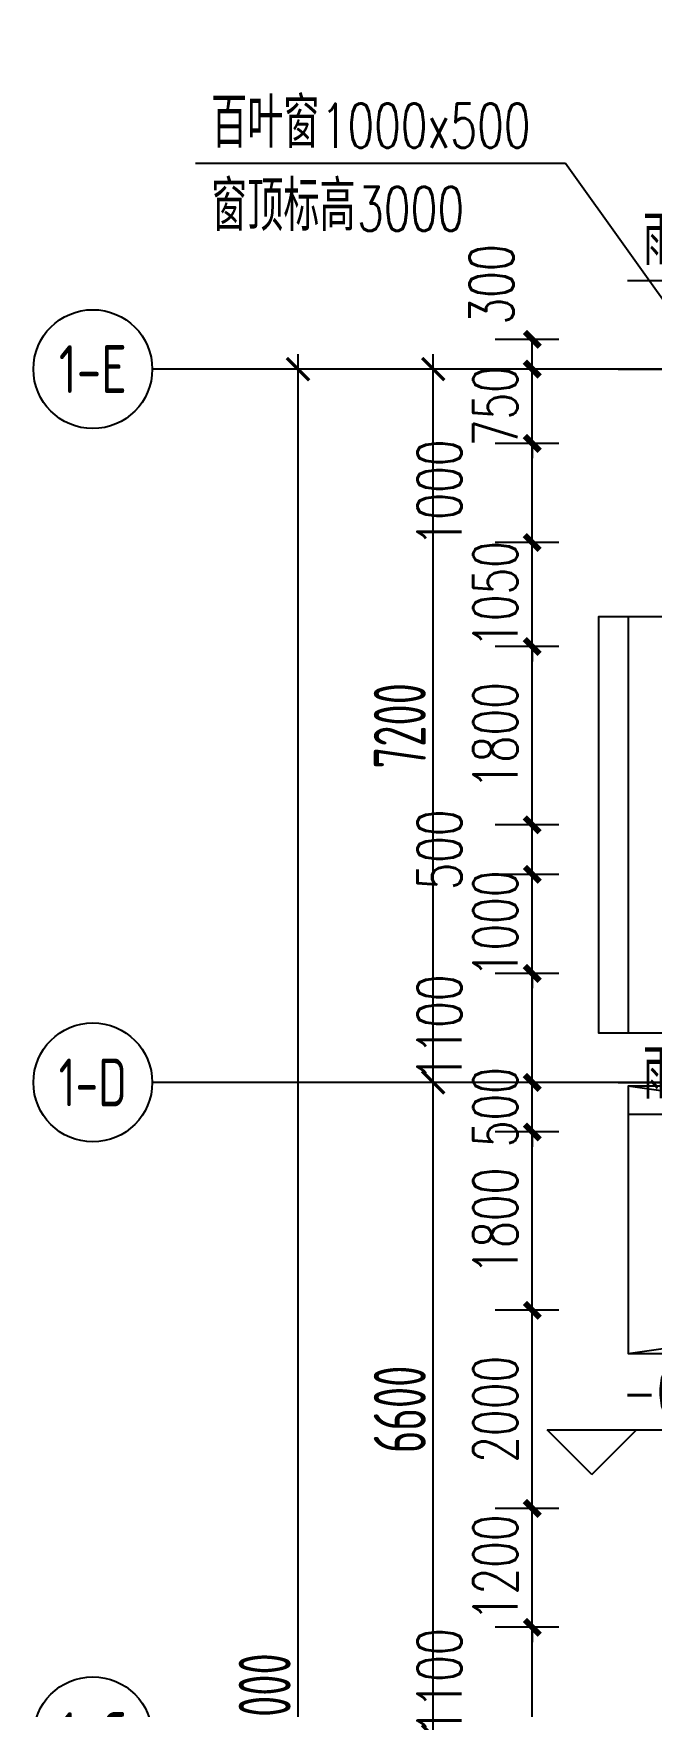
# Model space of a CAD drawing. Header units: millimetres. Extents: x -1048436 to -185795, y -983427 to 400387.
# Drawn here: x -761771 to -755527, y -491594 to -474706 of the extents above; entities that cross this region are included whole.
import ezdxf
from ezdxf.enums import TextEntityAlignment as Align

# ---------------------------------------------------------------- set-up
doc = ezdxf.new("R2010")
doc.units = ezdxf.units.MM
doc.header["$LTSCALE"] = 500
doc.linetypes.add('一层轴网$0$CENTER', pattern=[50.8, 31.75, -6.35, 6.35, -6.35])
for name, color, linetype in [('AXIS_TEXT', 7, 'Continuous'), ('DIM_LEAD', 3, 'Continuous'), ('PUB_DIM', 3, 'Continuous'), ('PUB_TEXT', 7, 'Continuous'), ('一层轴网$0$建-文字', 4, 'Continuous'), ('一层轴网$0$建-符号', 150, 'Continuous'), ('一层轴网$0$建-轴线', 1, '一层轴网$0$CENTER'), ('建-文字', 4, 'Continuous'), ('建-符号', 13, 'Continuous'), ('建-符号-引出', 150, 'Continuous'), ('景-平面-绿化填充', 56, 'Continuous')]:
    doc.layers.add(name, color=color, linetype=linetype)
doc.styles.add('_TCH_DIM', font='SIMPLEX', dxfattribs={"bigfont": 'GBCBIG'})
doc.styles.add('_TCH_DIM_T3', font='SIMPLEX', dxfattribs={"width": 0.705882, "bigfont": 'GBCBIG'})
doc.styles.add('COMPLEX', font='COMPLEX')
doc.styles.add('一层轴网$0$XD2008', font='xd-hzs.shx', dxfattribs={"width": 0.7, "bigfont": 'xd-hztxt.shx'})
doc.styles.add('一层轴网$0$XD2008_T3', font='xd-hzs.shx', dxfattribs={"width": 0.7, "bigfont": 'xd-hztxt.shx'})
doc.dimstyles.new('_TCH_ARCH&&150', dxfattribs={"dimtxt": 446.25, "dimasz": 150, "dimexe": 375, "dimexo": 450, "dimgap": 150, "dimtad": 1, "dimdec": 0, "dimzin": 0, "dimdsep": 46, "dimtxsty": '_TCH_DIM_T3', "dimblk": 'ARCHTICK', "dimcen": 0.09, "dimclrt": 7, "dimazin": 2, "dimtfac": 1, "dimtdec": 0, "dimtix": 1, "dimtmove": 2, "dimatfit": 3, "dimldrblk": 'ARCHTICK', "dimfxl": 1, "dimtolj": 1, "dimtzin": 0, "dimarcsym": 0})
doc.dimstyles.new('一层轴网$0$XD100&&150', dxfattribs={"dimtxt": 525, "dimasz": 225, "dimexe": 150, "dimexo": 150, "dimgap": 75, "dimtad": 1, "dimdec": 0, "dimdsep": 46, "dimtxsty": '一层轴网$0$XD2008_T3', "dimblk": '一层轴网$0$_ARCHTICK', "dimcen": 2.5, "dimdle": 150, "dimclrt": 7, "dimaunit": 1, "dimadec": 0, "dimazin": 0, "dimtfac": 1, "dimtdec": 0, "dimtix": 1, "dimtmove": 0, "dimatfit": 3, "dimfxl": 1, "dimtolj": 1, "dimtzin": 0, "dimarcsym": 0})

# ---------------------------------------------------------------- blocks, each defined once
blk = doc.blocks.new('fdhgh')
at = {"layer": '景-平面-绿化填充'}
h = blk.add_hatch(dxfattribs=at)
h.set_pattern_fill('GRASS', color=256, scale=500, style=0)
h.set_pattern_definition([(90, (-26937.1, -803185.1), (-997.7955, 997.7955), [264.5807, -1731.0102]), (45, (-26937.1, -803185.1), (-997.7962, 997.7962), [264.5807, -1146.5161]), (135, (-26937.1, -803185.1), (-997.7962, -997.7962), [264.5807, -1146.5161])])
edge = h.paths.add_edge_path()
edge.add_line((-1391918, -533384), (-1391918, -500074))
edge.add_line((-1391918, -500074), (-1392920, -492192))
edge.add_line((-1392920, -492192), (-1460021, -492192))
edge.add_line((-1460021, -492192), (-1460021, -494283))
edge.add_arc((-1458021, -494283), 2000, 180, 270)
edge.add_line((-1458021, -496283), (-1434821, -496283))
edge.add_line((-1434821, -496283), (-1434821, -501283))
edge.add_line((-1434821, -501283), (-1452821, -501283))
edge.add_line((-1452821, -501283), (-1452821, -499283))
edge.add_line((-1452821, -499283), (-1458021, -499283))
edge.add_arc((-1458021, -501283), 2000, 90, 180)
edge.add_line((-1460021, -501283), (-1460021, -502283))
edge.add_line((-1460021, -502283), (-1406458, -502283))
edge.add_line((-1406458, -502283), (-1405476, -509988))
edge.add_line((-1405476, -509988), (-1405271, -509962))
edge.add_arc((-1405406, -508971), 1000, 277.7235, 360)
edge.add_line((-1404406, -508971), (-1404666, -506861))
edge.add_line((-1404666, -506861), (-1395440, -505688))
edge.add_line((-1395440, -505688), (-1393762, -518881))
edge.add_line((-1393762, -518881), (-1399615, -519626))
edge.add_arc((-1399489, -520618), 1000, 97.2475, 187.2475)
edge.add_line((-1400481, -520744), (-1400418, -521240))
edge.add_line((-1400418, -521240), (-1393573, -520369))
edge.add_line((-1393573, -520369), (-1391918, -533384))
edge = h.paths.add_edge_path()
edge.add_line((-1460644, -592730), (-1436235, -592730))
edge.add_line((-1436235, -592730), (-1436235, -590271))
edge.add_line((-1436235, -590271), (-1440973, -590271))
edge.add_line((-1440973, -590271), (-1440973, -582660))
edge.add_line((-1440973, -582660), (-1449771, -582659))
edge.add_line((-1449771, -582659), (-1449771, -583259))
edge.add_line((-1449771, -583259), (-1463873, -583259))
edge.add_line((-1463873, -583259), (-1463873, -584960))
edge.add_line((-1463873, -584960), (-1474580, -584960))
edge.add_line((-1474580, -584960), (-1476321, -583426))
edge.add_line((-1476321, -583426), (-1476321, -574192))
edge.add_line((-1476321, -574192), (-1481371, -574192))
edge.add_line((-1481371, -574192), (-1481371, -577350))
edge.add_arc((-1472371, -577350), 9000, 180, 247.0886)
edge.add_line((-1475875, -585640), (-1464599, -590406))
edge.add_arc((-1467358, -599627), 9626, 45.7713, 73.3481, ccw=False)
blk = doc.blocks.new('_AXISO')
blk.add_circle((0, 0), 0.5)
at = {"layer": 'AXIS_TEXT', "style": 'COMPLEX', "width": 1.041667}
blk.add_attdef('A', text='', height=0.56, dxfattribs=at).set_placement((-0.25, -0.28), (0.25, -0.28), align=Align.FIT)
blk = doc.blocks.new('一层轴网$0$_ARCHTICK')
at = {"color": 0, "linetype": 'ByBlock', "const_width": 0.15}
blk.add_lwpolyline([(-0.5, -0.5), (0.5, 0.5)], dxfattribs=at)
blk = doc.blocks.new('*D2911')
at = {"layer": 'Defpoints', "color": 0, "transparency": 16777216}
for p in [(-4370, 27000), (-2500, 27000), (-2500, 19800)]:
    blk.add_point(p, dxfattribs=at)
at = {"layer": '一层轴网$0$建-符号', "color": 0, "lineweight": -2, "transparency": 16777216}
for p, q in [((-4370, 19650), (-4370, 27150)), ((-2650, 27000), (-4520, 27000)), ((-2650, 19800), (-4520, 19800))]:
    blk.add_line(p, q, dxfattribs=at)
at = {"layer": '一层轴网$0$建-符号', "color": 0, "lineweight": -2, "transparency": 16777216, "xscale": 225, "yscale": 225, "zscale": 225}
for p, rotation in [((-4370, 27000), 90), ((-4370, 19800), 270)]:
    blk.add_blockref('一层轴网$0$_ARCHTICK', p, dxfattribs=dict(at, rotation=rotation))
at = {"layer": '一层轴网$0$建-符号', "color": 7, "transparency": 16777216, "insert": (-4707.5, 23400), "char_height": 525, "attachment_point": 5, "rotation": 90, "style": '一层轴网$0$XD2008_T3'}
blk.add_mtext('\\A1;7200', dxfattribs=at)
blk = doc.blocks.new('*D2912')
at = {"layer": 'Defpoints', "color": 0, "transparency": 16777216}
for p in [(-4370, 19800), (-2500, 19800), (-2500, 13200)]:
    blk.add_point(p, dxfattribs=at)
at = {"layer": '一层轴网$0$建-符号', "color": 0, "lineweight": -2, "transparency": 16777216}
for p, q in [((-4370, 13050), (-4370, 19950)), ((-2650, 19800), (-4520, 19800)), ((-2650, 13200), (-4520, 13200))]:
    blk.add_line(p, q, dxfattribs=at)
at = {"layer": '一层轴网$0$建-符号', "color": 0, "lineweight": -2, "transparency": 16777216, "xscale": 225, "yscale": 225, "zscale": 225}
for p, rotation in [((-4370, 19800), 90), ((-4370, 13200), 270)]:
    blk.add_blockref('一层轴网$0$_ARCHTICK', p, dxfattribs=dict(at, rotation=rotation))
at = {"layer": '一层轴网$0$建-符号', "color": 7, "transparency": 16777216, "insert": (-4707.5, 16500), "char_height": 525, "attachment_point": 5, "rotation": 90, "style": '一层轴网$0$XD2008_T3'}
blk.add_mtext('\\A1;6600', dxfattribs=at)
blk = doc.blocks.new('*D2915')
at = {"layer": 'Defpoints', "color": 0, "transparency": 16777216}
for p in [(-5735, 27000), (-4520, 27000), (-4520, 0)]:
    blk.add_point(p, dxfattribs=at)
at = {"layer": '一层轴网$0$建-符号', "color": 0, "lineweight": -2, "transparency": 16777216}
for p, q in [((-5735, -150), (-5735, 27150)), ((-4670, 27000), (-5885, 27000)), ((-4670, 0), (-5885, 0))]:
    blk.add_line(p, q, dxfattribs=at)
at = {"layer": '一层轴网$0$建-符号', "color": 0, "lineweight": -2, "transparency": 16777216, "xscale": 225, "yscale": 225, "zscale": 225}
for p, rotation in [((-5735, 27000), 90), ((-5735, 0), 270)]:
    blk.add_blockref('一层轴网$0$_ARCHTICK', p, dxfattribs=dict(at, rotation=rotation))
at = {"layer": '一层轴网$0$建-符号', "color": 7, "transparency": 16777216, "insert": (-6072.5, 13500), "char_height": 525, "attachment_point": 5, "rotation": 90, "style": '一层轴网$0$XD2008_T3'}
blk.add_mtext('\\A1;27000', dxfattribs=at)
blk = doc.blocks.new('A$C06EE1D4D')
at = {"layer": 'DIM_LEAD'}
for p, q in [((67499, 63316), (66049, 63316)), ((67499, 54901), (66049, 54901))]:
    blk.add_line(p, q, dxfattribs=at)
at = {"layer": 'PUB_TEXT', "style": '_TCH_DIM'}
for p in [(66206, 63474), (66206, 55058)]:
    blk.add_text('雨水管', height=506.4, dxfattribs=at).set_placement(p)
blk = doc.blocks.new('_ArchTick')
at = {"color": 0, "linetype": 'ByBlock', "const_width": 0.4}
blk.add_lwpolyline([(-0.5, -0.5), (0.5, 0.5)], dxfattribs=at)
blk = doc.blocks.new('*D1911')
at = {"layer": 'Defpoints', "color": 0, "transparency": 16777216}
for p in [(-756732, -490794), (-756013, -490794), (-756013, -491894)]:
    blk.add_point(p, dxfattribs=at)
at = {"layer": 'PUB_DIM', "color": 0, "lineweight": -2, "transparency": 16777216}
for p, q in [((-756463, -490794), (-757107, -490794)), ((-756732, -491894), (-756732, -490794)), ((-756463, -491894), (-757107, -491894))]:
    blk.add_line(p, q, dxfattribs=at)
at = {"layer": 'PUB_DIM', "color": 0, "lineweight": -2, "transparency": 16777216, "xscale": 150, "yscale": 150, "zscale": 150}
for p, rotation in [((-756732, -490794), 90), ((-756732, -491894), 270)]:
    blk.add_blockref('_ArchTick', p, dxfattribs=dict(at, rotation=rotation))
at = {"layer": 'PUB_DIM', "color": 7, "transparency": 16777216, "insert": (-757669, -491344), "char_height": 446.2, "attachment_point": 5, "rotation": 90, "style": '_TCH_DIM_T3'}
blk.add_mtext('\\A1;1100', dxfattribs=at)
blk = doc.blocks.new('*D1912')
at = {"layer": 'Defpoints', "color": 0, "transparency": 16777216}
for p in [(-756732, -489594), (-756013, -489594), (-756013, -490794)]:
    blk.add_point(p, dxfattribs=at)
at = {"layer": 'PUB_DIM', "color": 0, "lineweight": -2, "transparency": 16777216}
for p, q in [((-756732, -489594), (-756732, -489444)), ((-756463, -489594), (-757107, -489594)), ((-756732, -490794), (-756732, -489594)), ((-756463, -490794), (-757107, -490794)), ((-756732, -490794), (-756732, -490944))]:
    blk.add_line(p, q, dxfattribs=at)
at = {"layer": 'PUB_DIM', "color": 0, "lineweight": -2, "transparency": 16777216, "xscale": 150, "yscale": 150, "zscale": 150}
for p, rotation in [((-756732, -489594), 270), ((-756732, -490794), 90)]:
    blk.add_blockref('_ArchTick', p, dxfattribs=dict(at, rotation=rotation))
at = {"layer": 'PUB_DIM', "color": 7, "transparency": 16777216, "insert": (-757105, -490194), "char_height": 446.2, "attachment_point": 5, "rotation": 90, "style": '_TCH_DIM_T3'}
blk.add_mtext('\\A1;1200', dxfattribs=at)
blk = doc.blocks.new('*D1913')
at = {"layer": 'Defpoints', "color": 0, "transparency": 16777216}
for p in [(-756732, -487594), (-756013, -487594), (-756013, -489594)]:
    blk.add_point(p, dxfattribs=at)
at = {"layer": 'PUB_DIM', "color": 0, "lineweight": -2, "transparency": 16777216}
for p, q in [((-756463, -487594), (-757107, -487594)), ((-756732, -489594), (-756732, -487594)), ((-756463, -489594), (-757107, -489594))]:
    blk.add_line(p, q, dxfattribs=at)
at = {"layer": 'PUB_DIM', "color": 0, "lineweight": -2, "transparency": 16777216, "xscale": 150, "yscale": 150, "zscale": 150}
for p, rotation in [((-756732, -487594), 90), ((-756732, -489594), 270)]:
    blk.add_blockref('_ArchTick', p, dxfattribs=dict(at, rotation=rotation))
at = {"layer": 'PUB_DIM', "color": 7, "transparency": 16777216, "insert": (-757105, -488594), "char_height": 446.2, "attachment_point": 5, "rotation": 90, "style": '_TCH_DIM_T3'}
blk.add_mtext('\\A1;2000', dxfattribs=at)
blk = doc.blocks.new('*D1914')
at = {"layer": 'Defpoints', "color": 0, "transparency": 16777216}
for p in [(-756732, -485794), (-756013, -485794), (-756013, -487594)]:
    blk.add_point(p, dxfattribs=at)
at = {"layer": 'PUB_DIM', "color": 0, "lineweight": -2, "transparency": 16777216}
for p, q in [((-756463, -485794), (-757107, -485794)), ((-756732, -487594), (-756732, -485794)), ((-756463, -487594), (-757107, -487594))]:
    blk.add_line(p, q, dxfattribs=at)
at = {"layer": 'PUB_DIM', "color": 0, "lineweight": -2, "transparency": 16777216, "xscale": 150, "yscale": 150, "zscale": 150}
for p, rotation in [((-756732, -485794), 90), ((-756732, -487594), 270)]:
    blk.add_blockref('_ArchTick', p, dxfattribs=dict(at, rotation=rotation))
at = {"layer": 'PUB_DIM', "color": 7, "transparency": 16777216, "insert": (-757105, -486694), "char_height": 446.2, "attachment_point": 5, "rotation": 90, "style": '_TCH_DIM_T3'}
blk.add_mtext('\\A1;1800', dxfattribs=at)
blk = doc.blocks.new('*D1915')
at = {"layer": 'Defpoints', "color": 0, "transparency": 16777216}
for p in [(-756732, -485294), (-756013, -485294), (-756013, -485794)]:
    blk.add_point(p, dxfattribs=at)
at = {"layer": 'PUB_DIM', "color": 0, "lineweight": -2, "transparency": 16777216}
for p, q in [((-756732, -485294), (-756732, -485144)), ((-756463, -485294), (-757107, -485294)), ((-756732, -485794), (-756732, -485294)), ((-756463, -485794), (-757107, -485794)), ((-756732, -485794), (-756732, -485944))]:
    blk.add_line(p, q, dxfattribs=at)
at = {"layer": 'PUB_DIM', "color": 0, "lineweight": -2, "transparency": 16777216, "xscale": 150, "yscale": 150, "zscale": 150}
for p, rotation in [((-756732, -485294), 270), ((-756732, -485794), 90)]:
    blk.add_blockref('_ArchTick', p, dxfattribs=dict(at, rotation=rotation))
at = {"layer": 'PUB_DIM', "color": 7, "transparency": 16777216, "insert": (-757105, -485544), "char_height": 446.2, "attachment_point": 5, "rotation": 90, "style": '_TCH_DIM_T3'}
blk.add_mtext('\\A1;500', dxfattribs=at)
blk = doc.blocks.new('*D1916')
at = {"layer": 'Defpoints', "color": 0, "transparency": 16777216}
for p in [(-756732, -484194), (-756013, -484194), (-756013, -485294)]:
    blk.add_point(p, dxfattribs=at)
at = {"layer": 'PUB_DIM', "color": 0, "lineweight": -2, "transparency": 16777216}
for p, q in [((-756463, -484194), (-757107, -484194)), ((-756732, -485294), (-756732, -484194)), ((-756463, -485294), (-757107, -485294))]:
    blk.add_line(p, q, dxfattribs=at)
at = {"layer": 'PUB_DIM', "color": 0, "lineweight": -2, "transparency": 16777216, "xscale": 150, "yscale": 150, "zscale": 150}
for p, rotation in [((-756732, -484194), 90), ((-756732, -485294), 270)]:
    blk.add_blockref('_ArchTick', p, dxfattribs=dict(at, rotation=rotation))
at = {"layer": 'PUB_DIM', "color": 7, "transparency": 16777216, "insert": (-757669, -484744), "char_height": 446.2, "attachment_point": 5, "rotation": 90, "style": '_TCH_DIM_T3'}
blk.add_mtext('\\A1;1100', dxfattribs=at)
blk = doc.blocks.new('*D1917')
at = {"layer": 'Defpoints', "color": 0, "transparency": 16777216}
for p in [(-756732, -483194), (-756013, -483194), (-756013, -484194)]:
    blk.add_point(p, dxfattribs=at)
at = {"layer": 'PUB_DIM', "color": 0, "lineweight": -2, "transparency": 16777216}
for p, q in [((-756732, -483194), (-756732, -483044)), ((-756463, -483194), (-757107, -483194)), ((-756732, -484194), (-756732, -483194)), ((-756463, -484194), (-757107, -484194)), ((-756732, -484194), (-756732, -484344))]:
    blk.add_line(p, q, dxfattribs=at)
at = {"layer": 'PUB_DIM', "color": 0, "lineweight": -2, "transparency": 16777216, "xscale": 150, "yscale": 150, "zscale": 150}
for p, rotation in [((-756732, -483194), 270), ((-756732, -484194), 90)]:
    blk.add_blockref('_ArchTick', p, dxfattribs=dict(at, rotation=rotation))
at = {"layer": 'PUB_DIM', "color": 7, "transparency": 16777216, "insert": (-757105, -483694), "char_height": 446.2, "attachment_point": 5, "rotation": 90, "style": '_TCH_DIM_T3'}
blk.add_mtext('\\A1;1000', dxfattribs=at)
blk = doc.blocks.new('*D1918')
at = {"layer": 'Defpoints', "color": 0, "transparency": 16777216}
for p in [(-756732, -482694), (-756013, -482694), (-756013, -483194)]:
    blk.add_point(p, dxfattribs=at)
at = {"layer": 'PUB_DIM', "color": 0, "lineweight": -2, "transparency": 16777216}
for p, q in [((-756463, -482694), (-757107, -482694)), ((-756732, -483194), (-756732, -482694)), ((-756463, -483194), (-757107, -483194))]:
    blk.add_line(p, q, dxfattribs=at)
at = {"layer": 'PUB_DIM', "color": 0, "lineweight": -2, "transparency": 16777216, "xscale": 150, "yscale": 150, "zscale": 150}
for p, rotation in [((-756732, -482694), 90), ((-756732, -483194), 270)]:
    blk.add_blockref('_ArchTick', p, dxfattribs=dict(at, rotation=rotation))
at = {"layer": 'PUB_DIM', "color": 7, "transparency": 16777216, "insert": (-757669, -482944), "char_height": 446.2, "attachment_point": 5, "rotation": 90, "style": '_TCH_DIM_T3'}
blk.add_mtext('\\A1;500', dxfattribs=at)
blk = doc.blocks.new('*D1919')
at = {"layer": 'Defpoints', "color": 0, "transparency": 16777216}
for p in [(-756732, -480894), (-756013, -480894), (-756013, -482694)]:
    blk.add_point(p, dxfattribs=at)
at = {"layer": 'PUB_DIM', "color": 0, "lineweight": -2, "transparency": 16777216}
for p, q in [((-756463, -480894), (-757107, -480894)), ((-756732, -482694), (-756732, -480894)), ((-756463, -482694), (-757107, -482694))]:
    blk.add_line(p, q, dxfattribs=at)
at = {"layer": 'PUB_DIM', "color": 0, "lineweight": -2, "transparency": 16777216, "xscale": 150, "yscale": 150, "zscale": 150}
for p, rotation in [((-756732, -480894), 90), ((-756732, -482694), 270)]:
    blk.add_blockref('_ArchTick', p, dxfattribs=dict(at, rotation=rotation))
at = {"layer": 'PUB_DIM', "color": 7, "transparency": 16777216, "insert": (-757105, -481794), "char_height": 446.2, "attachment_point": 5, "rotation": 90, "style": '_TCH_DIM_T3'}
blk.add_mtext('\\A1;1800', dxfattribs=at)
blk = doc.blocks.new('*D1920')
at = {"layer": 'Defpoints', "color": 0, "transparency": 16777216}
for p in [(-756732, -479844), (-756013, -479844), (-756013, -480894)]:
    blk.add_point(p, dxfattribs=at)
at = {"layer": 'PUB_DIM', "color": 0, "lineweight": -2, "transparency": 16777216}
for p, q in [((-756732, -479844), (-756732, -479694)), ((-756463, -479844), (-757107, -479844)), ((-756732, -480894), (-756732, -479844)), ((-756463, -480894), (-757107, -480894)), ((-756732, -480894), (-756732, -481044))]:
    blk.add_line(p, q, dxfattribs=at)
at = {"layer": 'PUB_DIM', "color": 0, "lineweight": -2, "transparency": 16777216, "xscale": 150, "yscale": 150, "zscale": 150}
for p, rotation in [((-756732, -479844), 270), ((-756732, -480894), 90)]:
    blk.add_blockref('_ArchTick', p, dxfattribs=dict(at, rotation=rotation))
at = {"layer": 'PUB_DIM', "color": 7, "transparency": 16777216, "insert": (-757105, -480369), "char_height": 446.2, "attachment_point": 5, "rotation": 90, "style": '_TCH_DIM_T3'}
blk.add_mtext('\\A1;1050', dxfattribs=at)
blk = doc.blocks.new('*D1921')
at = {"layer": 'Defpoints', "color": 0, "transparency": 16777216}
for p in [(-756732, -478844), (-756013, -478844), (-756013, -479844)]:
    blk.add_point(p, dxfattribs=at)
at = {"layer": 'PUB_DIM', "color": 0, "lineweight": -2, "transparency": 16777216}
for p, q in [((-756463, -478844), (-757107, -478844)), ((-756732, -479844), (-756732, -478844)), ((-756463, -479844), (-757107, -479844))]:
    blk.add_line(p, q, dxfattribs=at)
at = {"layer": 'PUB_DIM', "color": 0, "lineweight": -2, "transparency": 16777216, "xscale": 150, "yscale": 150, "zscale": 150}
for p, rotation in [((-756732, -478844), 90), ((-756732, -479844), 270)]:
    blk.add_blockref('_ArchTick', p, dxfattribs=dict(at, rotation=rotation))
at = {"layer": 'PUB_DIM', "color": 7, "transparency": 16777216, "insert": (-757669, -479344), "char_height": 446.2, "attachment_point": 5, "rotation": 90, "style": '_TCH_DIM_T3'}
blk.add_mtext('\\A1;1000', dxfattribs=at)
blk = doc.blocks.new('*D1922')
at = {"layer": 'Defpoints', "color": 0, "transparency": 16777216}
for p in [(-756732, -478094), (-756013, -478094), (-756013, -478844)]:
    blk.add_point(p, dxfattribs=at)
at = {"layer": 'PUB_DIM', "color": 0, "lineweight": -2, "transparency": 16777216}
for p, q in [((-756463, -478094), (-757107, -478094)), ((-756732, -478094), (-756732, -477944)), ((-756732, -478844), (-756732, -478094)), ((-756463, -478844), (-757107, -478844)), ((-756732, -478844), (-756732, -478994))]:
    blk.add_line(p, q, dxfattribs=at)
at = {"layer": 'PUB_DIM', "color": 0, "lineweight": -2, "transparency": 16777216, "xscale": 150, "yscale": 150, "zscale": 150}
for p, rotation in [((-756732, -478094), 270), ((-756732, -478844), 90)]:
    blk.add_blockref('_ArchTick', p, dxfattribs=dict(at, rotation=rotation))
at = {"layer": 'PUB_DIM', "color": 7, "transparency": 16777216, "insert": (-757105, -478469), "char_height": 446.2, "attachment_point": 5, "rotation": 90, "style": '_TCH_DIM_T3'}
blk.add_mtext('\\A1;750', dxfattribs=at)
blk = doc.blocks.new('*D1923')
at = {"layer": 'Defpoints', "color": 0, "transparency": 16777216}
for p in [(-756732, -477794), (-756013, -477794), (-756013, -478094)]:
    blk.add_point(p, dxfattribs=at)
at = {"layer": 'PUB_DIM', "color": 0, "lineweight": -2, "transparency": 16777216}
for p, q in [((-756463, -477794), (-757107, -477794)), ((-756732, -478094), (-756732, -477794)), ((-756463, -478094), (-757107, -478094))]:
    blk.add_line(p, q, dxfattribs=at)
at = {"layer": 'PUB_DIM', "color": 0, "lineweight": -2, "transparency": 16777216, "xscale": 150, "yscale": 150, "zscale": 150}
for p, rotation in [((-756732, -477794), 90), ((-756732, -478094), 270)]:
    blk.add_blockref('_ArchTick', p, dxfattribs=dict(at, rotation=rotation))
at = {"layer": 'PUB_DIM', "color": 7, "transparency": 16777216, "insert": (-757144, -477239), "char_height": 446.2, "attachment_point": 5, "rotation": 90, "style": '_TCH_DIM_T3'}
blk.add_mtext('\\A1;300', dxfattribs=at)
blk = doc.blocks.new('一层轴网')
at = {"layer": '一层轴网$0$建-符号'}
for p, q in [((-1330, 27000), (-7208, 27000)), ((-7208, 27000), (-7208, 27000)), ((-1330, 19800), (-7208, 19800)), ((-7208, 19800), (-7208, 19800))]:
    blk.add_line(p, q, dxfattribs=at)
at = {"layer": '一层轴网$0$建-轴线', "ltscale": 0.05}
for p, q in [((-2500, 27000), (36300, 27000)), ((-2500, 19800), (77110, 19800))]:
    blk.add_line(p, q, dxfattribs=at)
at = {"layer": '一层轴网$0$建-符号'}
ref = blk.add_blockref('_AXISO', (-7808, 27000), dxfattribs=dict(at, xscale=1200, yscale=1200, zscale=1200))
ref.add_attrib('A', '1-E', dxfattribs={"layer": '一层轴网$0$建-文字', "height": 483.57, "style": '一层轴网$0$XD2008', "width": 0.959197}).set_placement((-8151.4, 26758.2), (-7464.6, 26758.2), align=Align.FIT)
ref = blk.add_blockref('_AXISO', (-7808, 19800), dxfattribs=dict(at, xscale=1200, yscale=1200, zscale=1200))
ref.add_attrib('A', '1-D', dxfattribs={"layer": '一层轴网$0$建-文字', "height": 482.65, "style": '一层轴网$0$XD2008', "width": 0.944767}).set_placement((-8151.7, 19558.7), (-7464.2, 19558.7), align=Align.FIT)
ref = blk.add_blockref('_AXISO', (-7808, 13200), dxfattribs=dict(at, xscale=1200, yscale=1200, zscale=1200))
ref.add_attrib('A', '1-C', dxfattribs={"layer": '一层轴网$0$建-文字', "height": 486.4, "style": '一层轴网$0$XD2008', "width": 0.917494}).set_placement((-8150.4, 12956.8), (-7465.6, 12956.8), align=Align.FIT)
for p1, p2, distance, picture, middle in [((-4520, 0), (-4520, 27000), 1215, '*D2915', (-6072.5, 13500)), ((-2500, 19800), (-2500, 27000), 1870, '*D2911', (-4707.5, 23400)), ((-2500, 13200), (-2500, 19800), 1870, '*D2912', (-4707.5, 16500))]:
    dim = blk.add_aligned_dim(p1=p1, p2=p2, distance=distance, dimstyle='一层轴网$0$XD100&&150', dxfattribs=at)
    dim.commit()
    dim.dimension.update_dxf_attribs({"geometry": picture, "text_midpoint": middle})

msp = doc.modelspace()

# ---------------------------------------------------------------- linework, layer by layer
for points in [[(-753662.7, -480594), (-756062.7, -480594), (-756062.7, -484794), (-753662.7, -484794)], [(-753662.7, -480594), (-755762.7, -480594), (-755762.7, -484794), (-753662.7, -484794)], [(-753662.7, -485631.9), (-755762.7, -485331.9), (-755762.7, -488031.9), (-753662.7, -487731.9)], [(-753662.7, -485331.9), (-755762.7, -485331.9), (-755762.7, -488031.9), (-753662.7, -488031.9)]]:
    msp.add_lwpolyline(points)
at = {"layer": '建-符号'}
for p, q in [((-756130.6, -489250), (-756580.6, -488800)), ((-756580.6, -488800), (-754129.6, -488800)), ((-756130.6, -489250), (-755680.6, -488800))]:
    msp.add_line(p, q, dxfattribs=at)
at = {"layer": '建-符号-引出'}
for p, q in [((-756397.4, -476017.1), (-760132.7, -476017.1)), ((-753662.7, -479844), (-756397.4, -476017.1))]:
    msp.add_line(p, q, dxfattribs=at)

# ---------------------------------------------------------------- block references
for name, p in [('fdhgh', (720308.8, 77265.7)), ('一层轴网', (-753362.7, -505094)), ('A$C06EE1D4D', (-821819.6, -540518.5))]:
    msp.add_blockref(name, p)

# ---------------------------------------------------------------- texts
at = {"layer": '建-文字', "style": '_TCH_DIM'}
for s, p in [('百叶窗', (-759975.2, -475859.6)), ('窗顶标高', (-759975.2, -476699.6))]:
    msp.add_text(s, height=506.38, dxfattribs=at).set_placement(p)
at = {"layer": '建-文字', "style": '_TCH_DIM', "width": 0.705882}
for s, p in [('1000x500', (-758869.3, -475859.6)), ('3000', (-758500.7, -476699.6)), ('-0.300', (-755824.6, -488642.5))]:
    msp.add_text(s, height=446.25, dxfattribs=at).set_placement(p)

# ---------------------------------------------------------------- dimensions: what is measured, and where the dimension line sits
at = {"layer": 'PUB_DIM'}
for base, p1, p2, picture, middle in [((-756731.5, -477794), (-756012.7, -478094), (-756012.7, -477794), '*D1923', (-757144, -477239)), ((-756731.5, -478844), (-756012.7, -479844), (-756012.7, -478844), '*D1921', (-757669, -479344)), ((-756731.5, -482694), (-756012.7, -483194), (-756012.7, -482694), '*D1918', (-757669, -482944)), ((-756731.5, -484194), (-756012.7, -485294), (-756012.7, -484194), '*D1916', (-757669, -484744)), ((-756731.5, -490794), (-756012.7, -491894), (-756012.7, -490794), '*D1911', (-757669, -491344))]:
    dim = msp.add_linear_dim(base=base, p1=p1, p2=p2, angle=90, dimstyle='_TCH_ARCH&&150', dxfattribs=at)
    dim.commit()
    dim.dimension.update_dxf_attribs({"geometry": picture, "text_midpoint": middle, "dimtype": 129})
for p1, p2, picture, middle in [((-756012.7, -478844), (-756012.7, -478094), '*D1922', (-757104.7, -478469)), ((-756012.7, -480894), (-756012.7, -479844), '*D1920', (-757104.7, -480369)), ((-756012.7, -482694), (-756012.7, -480894), '*D1919', (-757104.7, -481794)), ((-756012.7, -484194), (-756012.7, -483194), '*D1917', (-757104.7, -483694)), ((-756012.7, -485794), (-756012.7, -485294), '*D1915', (-757104.7, -485544)), ((-756012.7, -487594), (-756012.7, -485794), '*D1914', (-757104.7, -486694)), ((-756012.7, -489594), (-756012.7, -487594), '*D1913', (-757104.7, -488594)), ((-756012.7, -490794), (-756012.7, -489594), '*D1912', (-757104.7, -490194))]:
    dim = msp.add_aligned_dim(p1=p1, p2=p2, distance=718.9, dimstyle='_TCH_ARCH&&150', dxfattribs=at)
    dim.commit()
    dim.dimension.update_dxf_attribs({"geometry": picture, "text_midpoint": middle})

doc.saveas('drawing.dxf')
